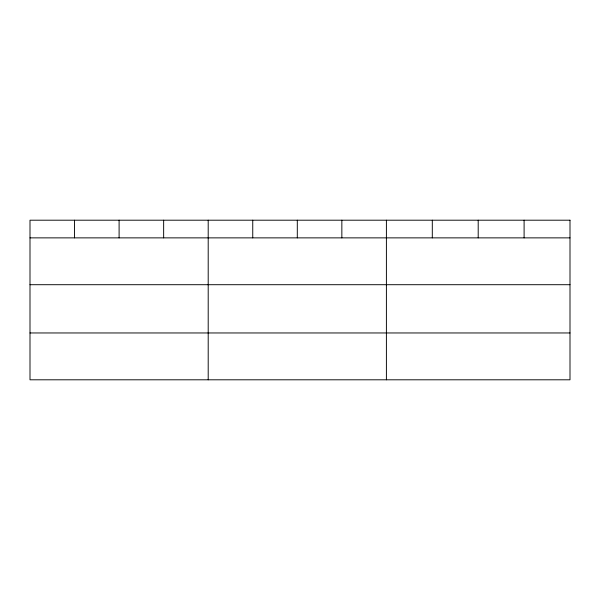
<?xml version="1.0" encoding="UTF-8"?>
<svg xmlns="http://www.w3.org/2000/svg" width="600" height="600" viewBox="0 0 600 600"><rect width="100%" height="100%" fill="white"/><g stroke="black" fill="none" stroke-linecap="round" stroke-linejoin="round"><path stroke-width="0.9" d="M30 237.87L570 237.87M30 284.707L570 284.707M30 332.962L570 332.962M524.1 220.2L524.1 237.87M478.2 220.2L478.2 237.87M432.3 220.2L432.3 237.87M386.4 220.2L386.4 379.8M341.85 220.2L341.85 237.87M297.3 220.2L297.3 237.87M252.75 220.2L252.75 237.87M208.2 220.2L208.2 379.8M163.65 220.2L163.65 237.87M119.1 220.2L119.1 237.87M74.55 220.2L74.55 237.87M570 220.2L30 220.2L30 379.8L570 379.8L570 220.2"/></g></svg>
